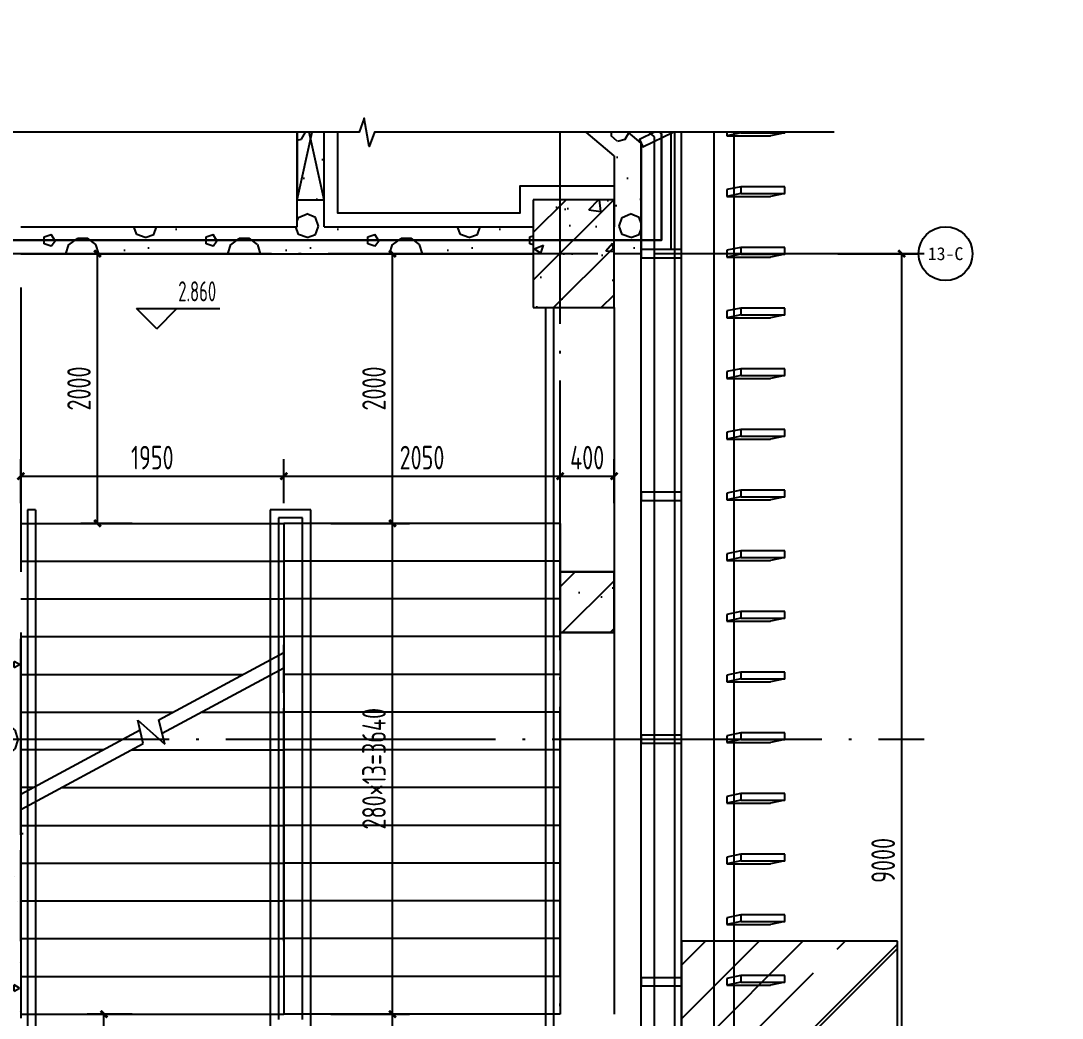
# Model space of a CAD drawing. Extents: x 116425 to 211028, y 11881 to 56060.
# Drawn here: x 120423 to 128145, y 21876 to 29273 of the extents above; entities that cross this region are included whole.
import ezdxf
from ezdxf.enums import TextEntityAlignment as Align
from ezdxf.xclip import XClip

# ---------------------------------------------------------------- set-up
doc = ezdxf.new("R2010")
doc.units = 0
doc.header["$LTSCALE"] = 1000
doc.header["$MEASUREMENT"] = 0
doc.header["$XCLIPFRAME"] = 0
doc.linetypes.add('X-104 13#平面$0$DASH', pattern=[0.35, 0.25, -0.1])
doc.linetypes.add('X-104 13#平面$0$DOTE', pattern=[2.42, 2, -0.2, 0.02, -0.2])
for name, color, linetype in [('01-标注_尺寸', 124, 'Continuous'), ('01-标注_标高', 200, 'Continuous'), ('01-标注_符号', 200, 'Continuous'), ('01-标注_轴线坐标', 132, 'Continuous'), ('02-TEXT_标注', 130, 'Continuous'), ('02-TEXT_轴号', 7, 'Continuous'), ('13#楼幕墙$0$A-C_幕墙龙骨', 133, 'Continuous'), ('13#楼幕墙$0$A-C_玻璃幕墙', 140, 'Continuous'), ('13#楼幕墙$0$A-TECH_结构', 21, 'Continuous'), ('13#楼幕墙$0$A-金属背板', 30, 'Continuous'), ('13#楼幕墙$0$D-铝板', 181, 'Continuous'), ('s-colu', 40, 'Continuous'), ('X-104 13#平面$0$A-C_玻璃幕墙', 140, 'Continuous'), ('X-104 13#平面$0$A-E_电梯', 171, 'Continuous'), ('X-104 13#平面$0$A-O_屋面', 201, 'Continuous'), ('X-104 13#平面$0$A-SUR_保温', 222, 'Continuous'), ('X-104 13#平面$0$A-TECH_暖通', 6, 'Continuous'), ('X-104 13#平面$0$A-TECH_结构', 21, 'Continuous'), ('X-104 13#平面$0$A_AXIS-轴线', 36, 'X-104 13#平面$0$DOTE'), ('X-104 13#平面$0$EH_玻璃', 156, 'Continuous'), ('X-104 13#平面$0$s-colu', 40, 'Continuous'), ('X-104 13#平面$0$X-104 13#平面$0$A-TECH_结构', 21, 'Continuous'), ('X-104 13#平面$1$05-填充_天正', 26, 'Continuous'), ('X-104 13#平面$1$A-E_栏杆', 232, 'Continuous'), ('X-104 13#平面$1$A_STR-砌块墙', 121, 'Continuous'), ('X-104 13#平面$1$A_STR-砼柱', 51, 'Continuous')]:
    doc.layers.add(name, color=color, linetype=linetype)
doc.layers.add('X-104 13#平面$0$000套内', color=226, linetype='Continuous', lineweight=30, plot=False)
doc.styles.add('_TCH_AXIS', font='STXIHEI_0.TTF', dxfattribs={"width": 0.75})
doc.styles.add('_TCH_DIM', font='ros1.shx', dxfattribs={"bigfont": 'jd.shx'})
doc.styles.add('_TCH_DIM_T3', font='ROS1', dxfattribs={"width": 0.8, "bigfont": 'JD'})
doc.dimstyles.new('_TCH_ARCH&&50', dxfattribs={"dimtxt": 175, "dimasz": 50, "dimexe": 125, "dimexo": 150, "dimgap": 50, "dimtad": 1, "dimdec": 0, "dimzin": 0, "dimdsep": 46, "dimtxsty": '_TCH_DIM_T3', "dimblk": 'ARCHTICK', "dimcen": 0.09, "dimclrt": 7, "dimazin": 2, "dimtfac": 1, "dimtdec": 0, "dimtix": 1, "dimtmove": 2, "dimatfit": 3, "dimfxl": 0, "dimtolj": 1, "dimtzin": 0, "dimarcsym": 0})
pattern_1 = [(0, (354, -366), (600, 1200), [0, -1200]), (0, (-348, -528), (600, 1200), [0, -1200]), (0, (42, -540), (600, 1200), [0, -1200]), (0, (468, -186), (600, 1200), [0, -1200]), (0, (-30, -600), (600, 1200), [0, -1200]), (0, (588, 570), (600, 1200), [0, -1200]), (0, (222, 474), (600, 1200), [0, -1200]), (0, (414, 324), (600, 1200), [0, -1200]), (0, (-564, 300), (600, 1200), [0, -1200]), (0, (24, 246), (600, 1200), [0, -1200]), (0, (-204, -60), (600, 1200), [0, -1200]), (0, (-192, -510), (600, 1200), [0, -1200]), (0, (258, -558), (600, 1200), [0, -1200]), (0, (588, -30), (600, 1200), [0, -1200]), (0, (-534, -216), (600, 1200), [0, -1200]), (0, (-432, -12), (600, 1200), [0, -1200]), (0, (36, -96), (600, 1200), [0, -1200]), (0, (-132, -270), (600, 1200), [0, -1200]), (0, (-228, 126), (600, 1200), [0, -1200]), (0, (-78, 576), (600, 1200), [0, -1200]), (0, (-486, -468), (600, 1200), [0, -1200]), (0, (174, 330), (600, 1200), [0, -1200]), (0, (-384, 348), (600, 1200), [0, -1200]), (0, (-480, 504), (600, 1200), [0, -1200]), (130.601294, (514.286, 194.286), (-2999.999967, 3600.000016), [52.683, -22074.222]), (18.43495, (428.57, 217.14), (3000, 1200), [54.21, -7535.256]), (90, (428.6, 165.7), (600, 1200), [51.429, -2348.571]), (161.56505, (480, 148.57), (-3000, 1199.9999), [54.21, -7535.256]), (53.1301, (480, 148.57), (600, 1200), [57.143, -5942.857]), (135, (525.7, -462.86), (-600, 1200), [48.487, -3345.625]), (45, (457.14, -462.86), (600, 1200), [48.487, -3345.625]), (135, (491.43, -497.14), (-600, 1200), [48.487, -3345.625]), (45, (491.43, -497.14), (600, 1200), [48.487, -3345.625]), (116.565, (-51.4, 342.9), (-0.0001, 2400), [63.888, -1277.753]), (180, (-80, 400), (-600, 1200), [68.571, -1131.428]), (63.435, (-177.1, 342.9), (5e-06, 2400), [63.888, -1277.753]), (116.565, (-148.6, 285.7), (-0.0001, 2400), [63.888, -1277.753]), (0, (-148.6, 285.7), (600, 1200), [68.571, -1131.428]), (63.435, (-80, 285.7), (5e-06, 2400), [63.888, -1277.753]), (107.10273, (400, -62.857), (-1799.999931, 6000.00001), [77.723, -32565.805]), (143.97263, (377.14, 11.43), (-11399.999855, 8399.99999), [77.723, -16244.04]), (180, (314.3, 57.1), (-600, 1200), [74.286, -1125.714]), (36.02737, (177.14, 11.43), (11399.999916, 8399.99991), [77.723, -16244.04]), (71.56505, (154.29, -57.14), (1800, 6000), [72.28, -7517.186]), (107.10273, (177.143, -131.43), (-1799.999931, 6000.00001), [77.723, -32565.805]), (143.97263, (240, -177.14), (-11399.999855, 8399.99999), [77.723, -16244.04]), (0, (240, -177.1), (600, 1200), [74.286, -1125.714]), (36.02737, (314.29, -177.14), (11399.999916, 8399.99991), [77.723, -16244.04]), (71.56505, (377.14, -131.43), (1800, 6000), [72.28, -7517.186]), (150.25512, (411.43, 497.14), (-1800, 1199.99999), [46.07, -9628.639]), (90, (371.4, 474.3), (600, 1200), [45.714, -2354.285]), (29.74488, (371.43, 474.29), (1800, 1200), [46.07, -9628.639]), (116.565, (131.4, -354.3), (-0.0001, 2400), [63.888, -1277.753]), (168.69007, (102.86, -297.14), (-5400, 1199.99997), [58.275, -12179.371]), (41.185925, (0, -325.714), (14999.99991, 13199.999885), [60.744, -25451.604]), (90, (0, -382.86), (600, 1200), [57.143, -2342.857]), (138.814074, (45.714, -422.857), (-14999.999733, 13200.000084), [60.744, -25451.604]), (16.699244, (45.714, -422.857), (19799.99985, 5999.999937), [59.659, -24997.075]), (60.945396, (102.86, -405.714), (600, 1199.99999), [58.832, -24650.679]), (109.983106, (-371.43, 148.57), (-3000.00001, 8399.999978), [66.884, -28024.395]), (155.556045, (-394.286, 211.43), (-7800.00003, 3599.999925), [69.046, -28930.263]), (24.443955, (-520, 211.43), (7800.000004, 3599.999983), [69.046, -28930.263]), (70.016893, (-542.857, 148.57), (3000.00001, 8399.99998), [66.884, -28024.395]), (109.983106, (-520, 85.714), (-3000.00001, 8399.999978), [66.884, -28024.395]), (160.01689, (-457.14, 62.86), (-3000, 1199.99995), [66.884, -13978.755]), (19.98311, (-457.14, 62.86), (2999.99998, 1200), [66.884, -13978.755]), (70.016893, (-394.286, 85.714), (3000.00001, 8399.99998), [66.884, -28024.395]), (122.00538, (74.29, 40), (-600.00008, 1199.99994), [53.908, -11266.868]), (18.43495, (-5.71, 68.57), (3000, 1200), [54.21, -7535.256]), (90, (-5.7, 17.14), (600, 1200), [51.429, -2348.571]), (161.56505, (45.71, 0), (-3000, 1199.9999), [54.21, -7535.256]), (54.46232, (45.714, 0), (4199.999994, 5999.99999), [49.156, -20596.423]), (116.565, (-274.3, -251.4), (-0.0001, 2400), [63.888, -1277.753]), (180, (-302.9, -194.3), (-600, 1200), [62.857, -1137.143]), (59.03624, (-400, -251.43), (600, 1199.99999), [66.64, -13927.644]), (120.96376, (-365.71, -308.57), (-600.00008, 1199.99994), [66.64, -13927.644]), (0, (-365.7, -308.6), (600, 1200), [62.857, -1137.143]), (63.435, (-302.9, -308.6), (5e-06, 2400), [63.888, -1277.753])]
pattern_2 = [(45, (0, 0), (-176.7767, 176.7767), []), (50, (0, 0), (717.2602, -62.752), [75, -825]), (355, (0, 0), (-138.7513, 752.192), [60, -660]), (100.4514, (59.8, -5.2), (578.5094, 689.4395), [63.74, -701.142]), (46.1842, (0, 200), (1067.241, -165.519), [112.5, -1237.5]), (96.6356, (88.9, 186.2), (934.663, 974.118), [95.61, -1051.713]), (351.1842, (0, 200), (934.662, 974.119), [90, -990]), (21, (100, 150), (596.907, -402.619), [75, -825]), (326, (100, 150), (243.3153, 725.15), [60, -660]), (71.4514, (149.74, 116.45), (840.2226, 322.5305), [63.74, -701.142]), (37.5, (0, 0), (12.15986, 332.89385), [0, -652, 0, -670, 0, -662.5]), (7.5, (0, 0), (263.0695, 394.4117), [0, -382, 0, -637, 0, -252.5]), (327.5, (-223, 0), (533.82244, -22.5549), [0, -250, 0, -780, 0, -1035]), (317.5, (-323, 0), (583.1862, 100.105), [0, -325, 0, -518, 0, -735])]

# ---------------------------------------------------------------- blocks, each defined once
blk = doc.blocks.new('图框-A1')
for points, const_width in [([(0, 0), (841, 0), (841, 594), (0, 594)], 0.05), ([(766, 584), (25, 584), (25, 10), (766, 10)], 0.5)]:
    blk.add_lwpolyline(points, close=True, dxfattribs=dict(const_width=const_width))
blk = doc.blocks.new('X-104 13#平面$0$zzzzx')
at = {"layer": 'X-104 13#平面$0$A_AXIS-轴线', "linetype": 'X-104 13#平面$0$DOTE'}
blk.add_line((60408.4, 18000), (-2925, 18000), dxfattribs=at)
blk = doc.blocks.new('13#楼幕墙$0$llllei')
for p, q in [((325, 50), (0, 50)), ((0, 50), (0, 0)), ((0, 0), (325, 0)), ((325, 0), (325, 50))]:
    blk.add_line(p, q)
for points in [[(0, 50), (-105, 29)], [(-105, 29), (-105, -21)], [(0, 0), (-105, -21)], [(325, 0), (220, -21)], [(-105, -21), (220, -21)]]:
    blk.add_lwpolyline(points)
blk = doc.blocks.new('13#楼幕墙$0$A$C7A413A1D')
blk.add_lwpolyline([(-70, -300), (-10, -300), (-10, 0), (-70, 0)], close=True)
blk = doc.blocks.new('13#楼幕墙')
at = {"layer": '13#楼幕墙$0$A-C_玻璃幕墙'}
for p, q in [((53305.1, 148035), (37800, 139100)), ((58200, 81266.6), (53271.9, 85401.8)), ((58350, 61350), (58350, 81336.6)), ((58400, 61300), (58400, 81359.9)), ((58200, 61500), (58200, 81266.6)), ((58790, 80940), (58790, 81228.5))]:
    blk.add_line(p, q, dxfattribs=at)
blk.add_lwpolyline([(4492.6, 15500), (-900, 15500), (-900, -1700), (22100, -1700), (22100, -1100), (58400, -1100), (58400, 18959.9), (53293.2, 23245), (37800, 14300), (37800, 10200), (12500, 10200), (4492.6, 15500)], dxfattribs=at)
at = {"layer": '13#楼幕墙$0$A-TECH_结构'}
blk.add_lwpolyline([(4402.3, 77600), (-600, 77600), (-600, 60000), (21800, 60000), (21800, 61600), (58100, 61600), (58100, 81220), (53261.3, 85280.2), (38100, 76526.8), (38100, 72300), (12409.7, 72300), (4402.3, 77600)], dxfattribs=at)
at = {"layer": '13#楼幕墙$0$A-金属背板'}
blk.add_line((58320, 81291.7), (58320, 80430), dxfattribs=at)
at = {"layer": '13#楼幕墙$0$D-铝板'}
for points in [[(37725.1, 139230), (53321.1, 148217.4), (53305.1, 148035), (37800, 139100)], [(58790, 81359.9), (58640, 81359.9), (58640, 61200), (58790, 61050), (58790, 81359.9)]]:
    blk.add_lwpolyline(points, close=True, dxfattribs=at)
at = {"layer": '13#楼幕墙$0$A-C_幕墙龙骨'}
for p, rotation in [((58082.8, 81256.1), 115.488553916933), ((58100, 80440), 90), ((58100, 78640), 90), ((58100, 76840), 90), ((58100, 75040), 90)]:
    blk.add_blockref('13#楼幕墙$0$A$C7A413A1D', p, dxfattribs=dict(at, rotation=rotation))
at = {"layer": '13#楼幕墙$0$D-铝板'}
for p in [(58840, 81296), (58840, 80846), (58840, 80396), (58840, 79946), (58840, 79496), (58840, 79046), (58840, 78596), (58840, 78146), (58840, 77696), (58840, 77246), (58840, 76796), (58840, 76346), (58840, 75896), (58840, 75446), (58840, 74996)]:
    blk.add_blockref('13#楼幕墙$0$llllei', p, dxfattribs=at)
blk = doc.blocks.new('X-104 13#平面$0$轴网')
at = {"layer": 'X-104 13#平面$0$A_AXIS-轴线', "linetype": 'X-104 13#平面$0$DOTE'}
for p, q in [((57500, -7401), (57500, 24620.3)), ((60408.4, 18000), (-2925, 18000))]:
    blk.add_line(p, q, dxfattribs=at)
blk = doc.blocks.new('*U227')
blk.add_lwpolyline([(200, 0), (200, 900), (0, 900), (0, 0), (200, 0), (0, 900), (0, 0), (200, 900)])
blk = doc.blocks.new('X-104 13#平面$0$A$C45D52E12')
at = {"layer": 'X-104 13#平面$0$X-104 13#平面$0$A-TECH_结构'}
blk.add_lwpolyline([(58300, -18800), (58300, 820.1), (53472.9, 4870.3), (38300, -3873.4), (38300, -8100), (12609.7, -8100), (4602.3, -2800), (-400, -2800), (-400, -20400), (22000, -20400), (22000, -18800)], close=True, dxfattribs=at)
blk = doc.blocks.new('X-104 13#平面$0$A$C0BB3323F')
at = {"layer": 'Defpoints'}
blk.add_lwpolyline([(59300, 600), (59300, 20660), (54205, 24935), (38700, 16000), (38700, 11900), (13400, 11900), (5392.6, 17200), (0, 17200), (0, 0), (23000, 0), (23000, 600)], close=True, dxfattribs=at)
blk = doc.blocks.new('X-104 13#平面')
at = {"layer": 'X-104 13#平面$0$EH_玻璃'}
h = blk.add_hatch(dxfattribs=at)
h.set_pattern_fill('AR-RROOF', color=256, scale=600, angle=45)
h.set_pattern_definition([(45, (0, 0), (646.5784, 1724.209), [11430, -1524, 3810, -762]), (45, (447.2, 986), (-1255.44, 177.809), [2286, -251.46, 4572, -571.5]), (45, (-188.6, 727.4), (2440.8336, 3162.8462), [6096, -1066.8, 3048, -762])])
h.paths.add_polyline_path([(60000, 75300), (58400, 75300), (58400, 72900), (60000, 72900)])
at = {"layer": 'X-104 13#平面$1$05-填充_天正'}
h = blk.add_hatch(dxfattribs=at)
h.set_pattern_fill('加气混凝土', color=256, scale=100, style=0)
h.set_pattern_definition(pattern_1)
h.paths.add_polyline_path([(55650, 80533.3), (55750, 80600), (55750, 81819.6), (55550, 81892.3), (55550, 80600)])
h = blk.add_hatch(dxfattribs=at)
h.set_pattern_fill('加气混凝土', color=256, scale=100, style=0)
h.set_pattern_definition(pattern_1)
h.paths.add_polyline_path([(57900, 81126.8), (58100, 81220), (57728, 81532.1), (57599.5, 81378.9)])
h = blk.add_hatch(dxfattribs=at)
h.set_pattern_fill('加气混凝土', color=256, scale=100, style=0)
h.set_pattern_definition(pattern_1)
h.paths.add_polyline_path([(58100, 81220), (57900, 81126.8), (57900, 80600), (57966.7, 80500), (58100, 80500)])
h = blk.add_hatch(dxfattribs=at)
h.set_pattern_fill('钢筋混凝土', color=256, scale=100, style=0)
h.set_pattern_definition(pattern_2)
h.paths.add_polyline_path([(57300, 80000), (57900, 80000), (57900, 80800), (57300, 80800)])
h = blk.add_hatch(dxfattribs=at)
h.set_pattern_fill('加气混凝土', color=256, scale=100, style=0)
h.set_pattern_definition(pattern_1)
h.paths.add_polyline_path([(53500, 80600), (53500, 80400), (55650, 80400), (55650, 80533.3), (55550, 80600)])
h = blk.add_hatch(dxfattribs=at)
h.set_pattern_fill('加气混凝土', color=256, scale=100, style=0)
h.set_pattern_definition(pattern_1)
h.paths.add_polyline_path([(55650, 80533.3), (55650, 80400), (57300, 80400), (57300, 80600), (55750, 80600)])
h = blk.add_hatch(dxfattribs=at)
h.set_pattern_fill('加气混凝土', color=256, scale=100, style=0)
h.set_pattern_definition(pattern_1)
h.paths.add_polyline_path([(57900, 80400), (57966.7, 80500), (57900, 80600)])
h = blk.add_hatch(dxfattribs=at)
h.set_pattern_fill('加气混凝土', color=256, scale=100, style=0)
h.set_pattern_definition(pattern_1)
h.paths.add_polyline_path([(57966.7, 80500), (57900, 80400), (58100, 80400), (58100, 80500)])
h = blk.add_hatch(dxfattribs=at)
h.set_pattern_fill('钢筋混凝土', color=256, scale=100, style=0)
h.set_pattern_definition(pattern_2)
h.paths.add_polyline_path([(57500, 77590), (57900, 77590), (57900, 78040), (57500, 78040)])
h = blk.add_hatch(dxfattribs=at)
h.set_pattern_fill('加气混凝土', color=256, scale=100, style=0)
h.set_pattern_definition(pattern_1)
h.paths.add_polyline_path([(53500, 77590), (53300, 77590), (53300, 77400), (53366.7, 77300), (53500, 77300)])
h = blk.add_hatch(dxfattribs=at)
h.set_pattern_fill('加气混凝土', color=256, scale=100, style=0)
h.set_pattern_definition(pattern_1)
h.paths.add_polyline_path([(53300, 74730), (53500, 74730), (53500, 77300), (53366.7, 77300), (53300, 77200)])
at = {"layer": 'X-104 13#平面$0$000套内'}
blk.add_lwpolyline([(4100, 77750), (4100, 68700), (-750, 68700), (-750, 59850), (21950, 59850), (21950, 61450), (58250, 61450), (58250, 71300), (48400, 71300), (48400, 73450), (53400, 73450), (53400, 80500), (58250, 80500), (58250, 81290.1), (53289, 85452.6), (37950, 76613.3), (37950, 72450), (12454.9, 72450), (4447.4, 77750)], close=True, dxfattribs=at)
blk.add_lwpolyline([(7100, -1550), (21950, -1550), (21950, -950), (48400, -950), (48400, 11050), (53400, 11050), (53400, 18100), (58250, 18100), (58250, 18890), (53289.1, 23052.7), (37950, 14213.3), (37950, 10050), (12454.9, 10050), (4447.4, 15350), (4100, 15350), (4100, 6300), (7100, 6300), (7100, -1550)], dxfattribs=at)
at = {"layer": 'X-104 13#平面$0$A-C_玻璃幕墙'}
blk.add_lwpolyline([(60000, 75300), (58400, 75300), (58400, 72900), (60000, 72900)], close=True, dxfattribs=at)
at = {"layer": 'X-104 13#平面$0$A-E_电梯'}
for p, q in [((57900, 80000), (57900, 74760)), ((53500, 78400), (55450, 78400)), ((55450, 78400), (55450, 74760)), ((57500, 78400), (55450, 78400)), ((57500, 78400), (57500, 74760)), ((53500, 78120), (55450, 78120)), ((57500, 78120), (55450, 78120)), ((53500, 77840), (55450, 77840)), ((57500, 77840), (55450, 77840)), ((53500, 77560), (55450, 77560)), ((53500, 76090.8), (53500, 77540)), ((57500, 77560), (55450, 77560)), ((55450, 77142.8), (55450, 77500)), ((54524.6, 76943.5), (55450, 77442.8)), ((54548.5, 76842.8), (55450, 77329.2)), ((53500, 77280), (55148.2, 77280)), ((57500, 77280), (55450, 77280)), ((53500, 77000), (54629.2, 77000)), ((54839.8, 77000), (55450, 77000)), ((55450, 75300), (55450, 77029.2)), ((57500, 77000), (55450, 77000)), ((54407.9, 76767), (54366.7, 76940.6)), ((54366.7, 76940.6), (54567.7, 76761.8)), ((54567.7, 76761.8), (54524.6, 76943.5)), ((53500, 76390.8), (54384, 76867.7)), ((53500, 76277.2), (54407.9, 76767)), ((54110.2, 76720), (53500, 76720)), ((54320.8, 76720), (55450, 76720)), ((57500, 76720), (55450, 76720)), ((53591.2, 76440), (53500, 76440)), ((53801.8, 76440), (55450, 76440)), ((57500, 76440), (55450, 76440)), ((53500, 76160), (55450, 76160)), ((55450, 76160), (55450, 75300)), ((57500, 76160), (55450, 76160)), ((53500, 76100), (53517, 76100)), ((53500, 75300), (53500, 75977.2)), ((53500, 75880), (55450, 75880)), ((57500, 75880), (55450, 75880)), ((53500, 75600), (55450, 75600)), ((57500, 75600), (55450, 75600)), ((53500, 75320), (55450, 75320)), ((57500, 75320), (55450, 75320)), ((53500, 75040), (55450, 75040)), ((57500, 75040), (55450, 75040)), ((53500, 74760), (55450, 74760)), ((57500, 74760), (55450, 74760))]:
    blk.add_line(p, q, dxfattribs=at)
blk.add_lwpolyline([(57900, 80000), (57900, 76140)], dxfattribs=at)
at = {"layer": 'X-104 13#平面$0$A-O_屋面'}
blk.add_lwpolyline([(58400, 123700), (58400, 143760), (53305, 148035), (37800, 139100), (37800, 135000), (12500, 135000), (4492.6, 140300), (-900, 140300), (-900, 122100), (22100, 122100), (22100, 123700)], close=True, dxfattribs=at)
blk.add_lwpolyline([(57800, 143250), (57800, 143480.2), (53240.9, 147305.6), (38400, 138753.3), (38400, 134400), (12319.4, 134400), (4312, 139700), (-300, 139700), (-300, 122700), (21500, 122700), (21500, 124300), (57800, 124300), (57800, 126850)], dxfattribs=at)
at = {"layer": 'X-104 13#平面$0$A-SUR_保温'}
blk.add_lwpolyline([(57900, 80900), (57200, 80900), (57200, 80700), (55850, 80700), (55850, 81783.2), (56502.3, 82560.6)], dxfattribs=at)
at = {"layer": 'X-104 13#平面$0$A-TECH_结构', "linetype": 'X-104 13#平面$0$DASH'}
blk.add_lwpolyline([(58100, 124000), (58100, 143620), (53261.3, 147680.2), (38100, 138926.8), (38100, 134700), (12409.7, 134700), (4402.3, 140000), (-600, 140000), (-600, 122400), (21800, 122400), (21800, 124000)], close=True, dxfattribs=at)
blk.add_lwpolyline([(57900, 143526.7), (53240, 147436.9), (38300, 138811.3), (38300, 134500), (12349.5, 134500), (4342.1, 139800), (-400, 139800), (-400, 122600), (21600, 122600), (21600, 124200), (57900, 124200), (57900, 143526.7)], dxfattribs=at)
at = {"layer": 'X-104 13#平面$0$A-TECH_结构'}
for points in [[(58100, 61600), (58100, 81220), (53261.3, 85280.2), (38100, 76526.8), (38100, 72300), (12409.7, 72300), (4402.3, 77600), (-600, 77600), (-600, 60000), (21800, 60000), (21800, 61600)], [(58350, -1050), (58350, 18936.6), (53287.9, 23184.2), (37850, 14271.1), (37850, 10150), (12485, 10150), (4477.5, 15450), (-850, 15450), (-850, -1650), (22050, -1650), (22050, -1050)]]:
    blk.add_lwpolyline(points, close=True, dxfattribs=at)
at = {"layer": 'X-104 13#平面$0$A_AXIS-轴线', "linetype": 'X-104 13#平面$0$DOTE'}
for p, q in [((39500, 139200), (60408.4, 139200)), ((39500, 76800), (60408.4, 76800))]:
    blk.add_line(p, q, dxfattribs=at)
at = {"layer": 'X-104 13#平面$0$s-colu'}
blk.add_lwpolyline([(57500, 78040), (57900, 78040), (57900, 77590), (57500, 77590)], close=True, dxfattribs=at)
at = {"layer": 'X-104 13#平面$1$A-E_栏杆'}
for p, q in [((57390, 80000), (57390, 74150)), ((57450, 80000), (57450, 74210)), ((53550, 78500), (53550, 74660)), ((53610, 78500), (53550, 78500)), ((53610, 78500), (53610, 74660)), ((55350, 78500), (55350, 74660)), ((55650, 78500), (55350, 78500)), ((55650, 74660), (55650, 78500)), ((55410, 78440), (55410, 74720)), ((55590, 78440), (55410, 78440)), ((55590, 74720), (55590, 78440))]:
    blk.add_line(p, q, dxfattribs=at)
at = {"layer": 'X-104 13#平面$1$A_STR-砌块墙'}
for p, q in [((55550, 80600), (55550, 81892.3)), ((55750, 80600), (55750, 81819.6)), ((58100, 81220), (57728, 81532.1)), ((57900, 81126.8), (57599.5, 81378.9)), ((58100, 81220), (58100, 80500)), ((57900, 81126.8), (57900, 80600)), ((53500, 80600), (55550, 80600)), ((55750, 80600), (57300, 80600)), ((58100, 80500), (58100, 80400)), ((53500, 80400), (55650, 80400)), ((55650, 80400), (57300, 80400)), ((57900, 80400), (57900, 80400)), ((58100, 80400), (57900, 80400)), ((53500, 80150), (53500, 78040)), ((53500, 77590), (53500, 77300)), ((53500, 77300), (53500, 74730))]:
    blk.add_line(p, q, dxfattribs=at)
at = {"layer": 'X-104 13#平面$1$A_STR-砼柱'}
for p, q in [((57900, 80800), (57300, 80800)), ((57300, 80800), (57300, 80000)), ((57900, 80000), (57900, 80800)), ((57300, 80000), (57900, 80000)), ((57900, 78040), (57500, 78040)), ((57500, 78040), (57500, 77590)), ((57900, 77590), (57900, 78040)), ((57500, 77590), (57900, 77590))]:
    blk.add_line(p, q, dxfattribs=at)
for name, p in [('X-104 13#平面$0$zzzzx', (0, 124800)), ('X-104 13#平面$0$A$C45D52E12', (-200, 142800)), ('X-104 13#平面$0$轴网', (0, 62400)), ('X-104 13#平面$0$A$C0BB3323F', (-900, -1700))]:
    blk.add_blockref(name, p)
at = {"xscale": 100, "yscale": 100, "zscale": 100}
blk.add_blockref('图框-A1', (-10634.5, -20285.2), dxfattribs=at)
at = {"layer": 'X-104 13#平面$0$A-TECH_暖通'}
blk.add_blockref('*U227', (55550, 80800), dxfattribs=at)
at = {"layer": 'X-104 13#平面$0$A-TECH_结构'}
blk.add_blockref('13#楼幕墙', (0, 0), dxfattribs=at)
blk = doc.blocks.new('_ArchTick')
at = {"color": 0, "linetype": 'ByBlock', "const_width": 0.4}
blk.add_lwpolyline([(-0.5, -0.5), (0.5, 0.5)], dxfattribs=at)
blk = doc.blocks.new('*D846')
at = {"layer": '01-标注_尺寸', "color": 0, "lineweight": -2, "transparency": 16777216}
for p, q in [((126630.3, 27546.4), (127080.3, 27546.4)), ((126955.3, 18546.4), (126955.3, 27546.4)), ((126630.3, 18546.4), (127080.3, 18546.4))]:
    blk.add_line(p, q, dxfattribs=at)
at = {"layer": 'Defpoints', "color": 0, "transparency": 16777216}
for p in [(126480.3, 27546.4), (126955.3, 27546.4), (126480.3, 18546.4)]:
    blk.add_point(p, dxfattribs=at)
at = {"layer": '01-标注_尺寸', "color": 0, "lineweight": -2, "transparency": 16777216, "xscale": 50, "yscale": 50, "zscale": 50}
for p, rotation in [((126955.3, 27546.4), 90), ((126955.3, 18546.4), 270)]:
    blk.add_blockref('_ArchTick', p, dxfattribs=dict(at, rotation=rotation))
at = {"layer": '01-标注_尺寸', "color": 7, "transparency": 16777216, "insert": (126817.8, 23046.4), "char_height": 175, "attachment_point": 5, "rotation": 90, "style": '_TCH_DIM_T3'}
blk.add_mtext('\\A1;9000', dxfattribs=at)
blk = doc.blocks.new('*D847')
at = {"layer": '01-标注_尺寸', "color": 0, "lineweight": -2, "transparency": 16777216}
for p, q in [((120422.9, 25696.4), (120422.9, 26021.4)), ((122372.9, 25696.4), (122372.9, 26021.4)), ((120422.9, 25896.4), (122372.9, 25896.4))]:
    blk.add_line(p, q, dxfattribs=at)
at = {"layer": 'Defpoints', "color": 0, "transparency": 16777216}
for p in [(122372.9, 25896.4), (120422.9, 25546.4), (122372.9, 25546.4)]:
    blk.add_point(p, dxfattribs=at)
at = {"layer": '01-标注_尺寸', "color": 0, "lineweight": -2, "transparency": 16777216, "xscale": 50, "yscale": 50, "zscale": 50, "rotation": 180}
blk.add_blockref('_ArchTick', (120422.9, 25896.4), dxfattribs=at)
at = {"layer": '01-标注_尺寸', "color": 0, "lineweight": -2, "transparency": 16777216, "xscale": 50, "yscale": 50, "zscale": 50}
blk.add_blockref('_ArchTick', (122372.9, 25896.4), dxfattribs=at)
at = {"layer": '01-标注_尺寸', "color": 7, "transparency": 16777216, "insert": (121397.9, 26033.9), "char_height": 175, "attachment_point": 5, "style": '_TCH_DIM_T3'}
blk.add_mtext('\\A1;1950', dxfattribs=at)
blk = doc.blocks.new('*D848')
at = {"layer": '01-标注_尺寸', "color": 0, "lineweight": -2, "transparency": 16777216}
for p, q in [((122372.9, 25696.4), (122372.9, 26021.4)), ((124422.9, 25696.4), (124422.9, 26021.4)), ((122372.9, 25896.4), (124422.9, 25896.4))]:
    blk.add_line(p, q, dxfattribs=at)
at = {"layer": 'Defpoints', "color": 0, "transparency": 16777216}
for p in [(124422.9, 25896.4), (122372.9, 25546.4), (124422.9, 25546.4)]:
    blk.add_point(p, dxfattribs=at)
at = {"layer": '01-标注_尺寸', "color": 0, "lineweight": -2, "transparency": 16777216, "xscale": 50, "yscale": 50, "zscale": 50, "rotation": 180}
blk.add_blockref('_ArchTick', (122372.9, 25896.4), dxfattribs=at)
at = {"layer": '01-标注_尺寸', "color": 0, "lineweight": -2, "transparency": 16777216, "xscale": 50, "yscale": 50, "zscale": 50}
blk.add_blockref('_ArchTick', (124422.9, 25896.4), dxfattribs=at)
at = {"layer": '01-标注_尺寸', "color": 7, "transparency": 16777216, "insert": (123397.9, 26033.9), "char_height": 175, "attachment_point": 5, "style": '_TCH_DIM_T3'}
blk.add_mtext('\\A1;2050', dxfattribs=at)
blk = doc.blocks.new('*D849')
at = {"layer": '01-标注_尺寸', "color": 0, "lineweight": -2, "transparency": 16777216}
for p, q in [((124422.9, 25696.4), (124422.9, 26021.4)), ((124822.9, 25696.4), (124822.9, 26021.4)), ((124422.9, 25896.4), (124822.9, 25896.4))]:
    blk.add_line(p, q, dxfattribs=at)
at = {"layer": 'Defpoints', "color": 0, "transparency": 16777216}
for p in [(124822.9, 25896.4), (124422.9, 25546.4), (124822.9, 25546.4)]:
    blk.add_point(p, dxfattribs=at)
at = {"layer": '01-标注_尺寸', "color": 0, "lineweight": -2, "transparency": 16777216, "xscale": 50, "yscale": 50, "zscale": 50, "rotation": 180}
blk.add_blockref('_ArchTick', (124422.9, 25896.4), dxfattribs=at)
at = {"layer": '01-标注_尺寸', "color": 0, "lineweight": -2, "transparency": 16777216, "xscale": 50, "yscale": 50, "zscale": 50}
blk.add_blockref('_ArchTick', (124822.9, 25896.4), dxfattribs=at)
at = {"layer": '01-标注_尺寸', "color": 7, "transparency": 16777216, "insert": (124622.9, 26033.9), "char_height": 175, "attachment_point": 5, "style": '_TCH_DIM_T3'}
blk.add_mtext('\\A1;400', dxfattribs=at)
blk = doc.blocks.new('*D850')
at = {"layer": '01-标注_尺寸', "color": 0, "lineweight": -2, "transparency": 16777216}
for p, q in [((121247.9, 27546.4), (120866.8, 27546.4)), ((120991.8, 25546.4), (120991.8, 27546.4)), ((121247.9, 25546.4), (120866.8, 25546.4))]:
    blk.add_line(p, q, dxfattribs=at)
at = {"layer": 'Defpoints', "color": 0, "transparency": 16777216}
for p in [(120991.8, 27546.4), (121397.9, 27546.4), (121397.9, 25546.4)]:
    blk.add_point(p, dxfattribs=at)
at = {"layer": '01-标注_尺寸', "color": 0, "lineweight": -2, "transparency": 16777216, "xscale": 50, "yscale": 50, "zscale": 50}
for p, rotation in [((120991.8, 27546.4), 90), ((120991.8, 25546.4), 270)]:
    blk.add_blockref('_ArchTick', p, dxfattribs=dict(at, rotation=rotation))
at = {"layer": '01-标注_尺寸', "color": 7, "transparency": 16777216, "insert": (120854.3, 26546.4), "char_height": 175, "attachment_point": 5, "rotation": 90, "style": '_TCH_DIM_T3'}
blk.add_mtext('\\A1;2000', dxfattribs=at)
blk = doc.blocks.new('*D851')
at = {"layer": '01-标注_尺寸', "color": 0, "lineweight": -2, "transparency": 16777216}
for p, q in [((121247.9, 21906.4), (120914.3, 21906.4)), ((121039.3, 18546.4), (121039.3, 21906.4)), ((121247.9, 18546.4), (120914.3, 18546.4))]:
    blk.add_line(p, q, dxfattribs=at)
at = {"layer": 'Defpoints', "color": 0, "transparency": 16777216}
for p in [(121039.3, 21906.4), (121397.9, 21906.4), (121397.9, 18546.4)]:
    blk.add_point(p, dxfattribs=at)
at = {"layer": '01-标注_尺寸', "color": 0, "lineweight": -2, "transparency": 16777216, "xscale": 50, "yscale": 50, "zscale": 50}
for p, rotation in [((121039.3, 21906.4), 90), ((121039.3, 18546.4), 270)]:
    blk.add_blockref('_ArchTick', p, dxfattribs=dict(at, rotation=rotation))
at = {"layer": '01-标注_尺寸', "color": 7, "transparency": 16777216, "insert": (120901.8, 20226.4), "char_height": 175, "attachment_point": 5, "rotation": 90, "style": '_TCH_DIM_T3'}
blk.add_mtext('\\A1;3360', dxfattribs=at)
blk = doc.blocks.new('*D852')
at = {"layer": '01-标注_尺寸', "color": 0, "lineweight": -2, "transparency": 16777216}
for p, q in [((122722.9, 27546.4), (123304.4, 27546.4)), ((123179.4, 25546.4), (123179.4, 27546.4)), ((122722.9, 25546.4), (123304.4, 25546.4))]:
    blk.add_line(p, q, dxfattribs=at)
at = {"layer": 'Defpoints', "color": 0, "transparency": 16777216}
for p in [(122572.9, 27546.4), (123179.4, 27546.4), (122572.9, 25546.4)]:
    blk.add_point(p, dxfattribs=at)
at = {"layer": '01-标注_尺寸', "color": 0, "lineweight": -2, "transparency": 16777216, "xscale": 50, "yscale": 50, "zscale": 50}
for p, rotation in [((123179.4, 27546.4), 90), ((123179.4, 25546.4), 270)]:
    blk.add_blockref('_ArchTick', p, dxfattribs=dict(at, rotation=rotation))
at = {"layer": '01-标注_尺寸', "color": 7, "transparency": 16777216, "insert": (123041.9, 26546.4), "char_height": 175, "attachment_point": 5, "rotation": 90, "style": '_TCH_DIM_T3'}
blk.add_mtext('\\A1;2000', dxfattribs=at)
blk = doc.blocks.new('*D853')
at = {"layer": '01-标注_尺寸', "color": 0, "lineweight": -2, "transparency": 16777216}
for p, q in [((122722.9, 25546.4), (123304.4, 25546.4)), ((123179.4, 21906.4), (123179.4, 25546.4)), ((122722.9, 21906.4), (123304.4, 21906.4))]:
    blk.add_line(p, q, dxfattribs=at)
at = {"layer": 'Defpoints', "color": 0, "transparency": 16777216}
for p in [(122572.9, 25546.4), (123179.4, 25546.4), (122572.9, 21906.4)]:
    blk.add_point(p, dxfattribs=at)
at = {"layer": '01-标注_尺寸', "color": 0, "lineweight": -2, "transparency": 16777216, "xscale": 50, "yscale": 50, "zscale": 50}
for p, rotation in [((123179.4, 25546.4), 90), ((123179.4, 21906.4), 270)]:
    blk.add_blockref('_ArchTick', p, dxfattribs=dict(at, rotation=rotation))
at = {"layer": '01-标注_尺寸', "color": 7, "transparency": 16777216, "insert": (123041.9, 23726.4), "char_height": 175, "attachment_point": 5, "rotation": 90, "style": '_TCH_DIM_T3'}
blk.add_mtext('\\A1;280×13=3640', dxfattribs=at)
blk = doc.blocks.new('*D854')
at = {"layer": '01-标注_尺寸', "color": 0, "lineweight": -2, "transparency": 16777216}
for p, q in [((122722.9, 21906.4), (123304.4, 21906.4)), ((123179.4, 19746.4), (123179.4, 21906.4)), ((122722.9, 19746.4), (123304.4, 19746.4))]:
    blk.add_line(p, q, dxfattribs=at)
at = {"layer": 'Defpoints', "color": 0, "transparency": 16777216}
for p in [(122572.9, 21906.4), (123179.4, 21906.4), (122572.9, 19746.4)]:
    blk.add_point(p, dxfattribs=at)
at = {"layer": '01-标注_尺寸', "color": 0, "lineweight": -2, "transparency": 16777216, "xscale": 50, "yscale": 50, "zscale": 50}
for p, rotation in [((123179.4, 21906.4), 90), ((123179.4, 19746.4), 270)]:
    blk.add_blockref('_ArchTick', p, dxfattribs=dict(at, rotation=rotation))
at = {"layer": '01-标注_尺寸', "color": 7, "transparency": 16777216, "insert": (123041.9, 20826.4), "char_height": 175, "attachment_point": 5, "rotation": 90, "style": '_TCH_DIM_T3'}
blk.add_mtext('\\A1;2160', dxfattribs=at)
blk = doc.blocks.new('*D881')
at = {"layer": '01-标注_尺寸', "color": 0, "lineweight": -2, "transparency": 16777216}
for p, q in [((122372.9, 21756.4), (122372.9, 21259)), ((124422.9, 21756.4), (124422.9, 21259)), ((122372.9, 21384), (124422.9, 21384))]:
    blk.add_line(p, q, dxfattribs=at)
at = {"layer": 'Defpoints', "color": 0, "transparency": 16777216}
for p in [(122372.9, 21906.4), (124422.9, 21906.4), (124422.9, 21384)]:
    blk.add_point(p, dxfattribs=at)
at = {"layer": '01-标注_尺寸', "color": 0, "lineweight": -2, "transparency": 16777216, "xscale": 50, "yscale": 50, "zscale": 50, "rotation": 180}
blk.add_blockref('_ArchTick', (122372.9, 21384), dxfattribs=at)
at = {"layer": '01-标注_尺寸', "color": 0, "lineweight": -2, "transparency": 16777216, "xscale": 50, "yscale": 50, "zscale": 50}
blk.add_blockref('_ArchTick', (124422.9, 21384), dxfattribs=at)
at = {"layer": '01-标注_尺寸', "color": 7, "transparency": 16777216, "insert": (123397.9, 21521.5), "char_height": 175, "attachment_point": 5, "style": '_TCH_DIM_T3'}
blk.add_mtext('\\A1;2050', dxfattribs=at)

msp = doc.modelspace()

# ---------------------------------------------------------------- linework, layer by layer
at = {"layer": '01-标注_标高'}
for p, q in [((121430.3, 26990.1), (121280.3, 27140.1)), ((121280.3, 27140.1), (121899.3, 27140.1)), ((121430.3, 26990.1), (121580.3, 27140.1))]:
    msp.add_line(p, q, dxfattribs=at)
at = {"layer": '01-标注_符号'}
msp.add_lwpolyline([(126454.3, 28446.4), (123044.9, 28446.4), (123006.6, 28341.4), (122969.6, 28551.4), (122932.4, 28446.4), (119522.9, 28446.4)], dxfattribs=at)
for points in [[(123447.9, 21906.4, 0, 0, 0), (123447.9, 26546.4, 0, 0, 0), (121397.9, 26546.4, 0, 0, 0), (121397.9, 24386.4, 40, 0, 0), (121397.9, 24236.4, 0, 0, 0)], [(121397.9, 21906.4, 0, 0, 0), (121397.9, 23156.4, 40, 0, 0), (121397.9, 23306.4, 0, 0, 0)]]:
    msp.add_lwpolyline(points, format="xyseb", dxfattribs=at)
at = {"layer": '01-标注_轴线坐标'}
msp.add_line((126480.3, 27546.4), (127080.3, 27546.4), dxfattribs=at)
msp.add_circle((127280.3, 27546.4), 200, dxfattribs=at)
at = {"layer": 's-colu'}
msp.add_lwpolyline([(124422.9, 25186.4), (124822.9, 25186.4), (124822.9, 24736.4), (124422.9, 24736.4)], close=True, dxfattribs=at)

# ---------------------------------------------------------------- block references
ref = msp.add_blockref('X-104 13#平面', (89222.9, 25058.1))
XClip(ref).set_block_clipping_path([(52600.0000000065, 7800.0004171911), (60173.8070770114, 18900)])
ref = msp.add_blockref('X-104 13#平面', (135059.8, 23721.2))
XClip(ref).set_block_clipping_path([(47300.0000000066, 8199.9999999998), (54100.0000000072, 18799.9999999998)])
ref = msp.add_blockref('X-104 13#平面', (66922.9, -52853.6))
XClip(ref).set_block_clipping_path([(52600.0000000065, 70199.9999999997), (60200, 81300)])
ref = msp.add_blockref('X-104 13#平面', (85922.9, -115253.6))
XClip(ref).set_block_clipping_path([(52600.000000007, 132600.000417191), (59223.651438209, 143700.0000000006)])

# ---------------------------------------------------------------- texts
at = {"layer": '02-TEXT_标注', "style": '_TCH_DIM', "width": 0.705882}
msp.add_text('2.860', height=148.75, dxfattribs=at).set_placement((121590.3, 27192.6))
at = {"layer": '02-TEXT_轴号', "style": '_TCH_AXIS', "width": 0.927711}
msp.add_text('13-C', height=95.69, dxfattribs=at).set_placement((127148.7, 27498.5), (127411.8, 27498.5), align=Align.FIT)

# ---------------------------------------------------------------- dimensions: what is measured, and where the dimension line sits
at = {"layer": '01-标注_尺寸'}
for p1, p2, distance, picture, middle in [((121397.9, 25546.4), (121397.9, 27546.4), 406.2, '*D850', (120854.3, 26546.4)), ((122572.9, 25546.4), (122572.9, 27546.4), -606.5, '*D852', (123041.9, 26546.4)), ((126480.3, 18546.4), (126480.3, 27546.4), -475, '*D846', (126817.8, 23046.4)), ((121397.9, 18546.4), (121397.9, 21906.4), 358.6, '*D851', (120901.8, 20226.4)), ((122572.9, 19746.4), (122572.9, 21906.4), -606.5, '*D854', (123041.9, 20826.4)), ((122372.9, 21906.4), (124422.9, 21906.4), -522.4, '*D881', (123397.9, 21521.5))]:
    dim = msp.add_aligned_dim(p1=p1, p2=p2, distance=distance, dimstyle='_TCH_ARCH&&50', dxfattribs=at)
    dim.commit()
    dim.dimension.update_dxf_attribs({"geometry": picture, "text_midpoint": middle})
for base, p1, p2, picture, middle in [((122372.9, 25896.4), (120422.9, 25546.4), (122372.9, 25546.4), '*D847', (121397.9, 26033.9)), ((124422.9, 25896.4), (122372.9, 25546.4), (124422.9, 25546.4), '*D848', (123397.9, 26033.9)), ((124822.9, 25896.4), (124422.9, 25546.4), (124822.9, 25546.4), '*D849', (124622.9, 26033.9))]:
    dim = msp.add_linear_dim(base=base, p1=p1, p2=p2, angle=0, dimstyle='_TCH_ARCH&&50', override={"dimgap": 0}, dxfattribs=at)
    dim.commit()
    dim.dimension.update_dxf_attribs({"geometry": picture, "text_midpoint": middle, "dimtype": 161})
dim = msp.add_aligned_dim(p1=(122572.9, 21906.4), p2=(122572.9, 25546.4), distance=-606.5, text='280×13=3640', dimstyle='_TCH_ARCH&&50', dxfattribs=at)
dim.commit()
dim.dimension.update_dxf_attribs({"geometry": '*D853', "text_midpoint": (123041.9, 23726.4)})

doc.saveas('drawing.dxf')
